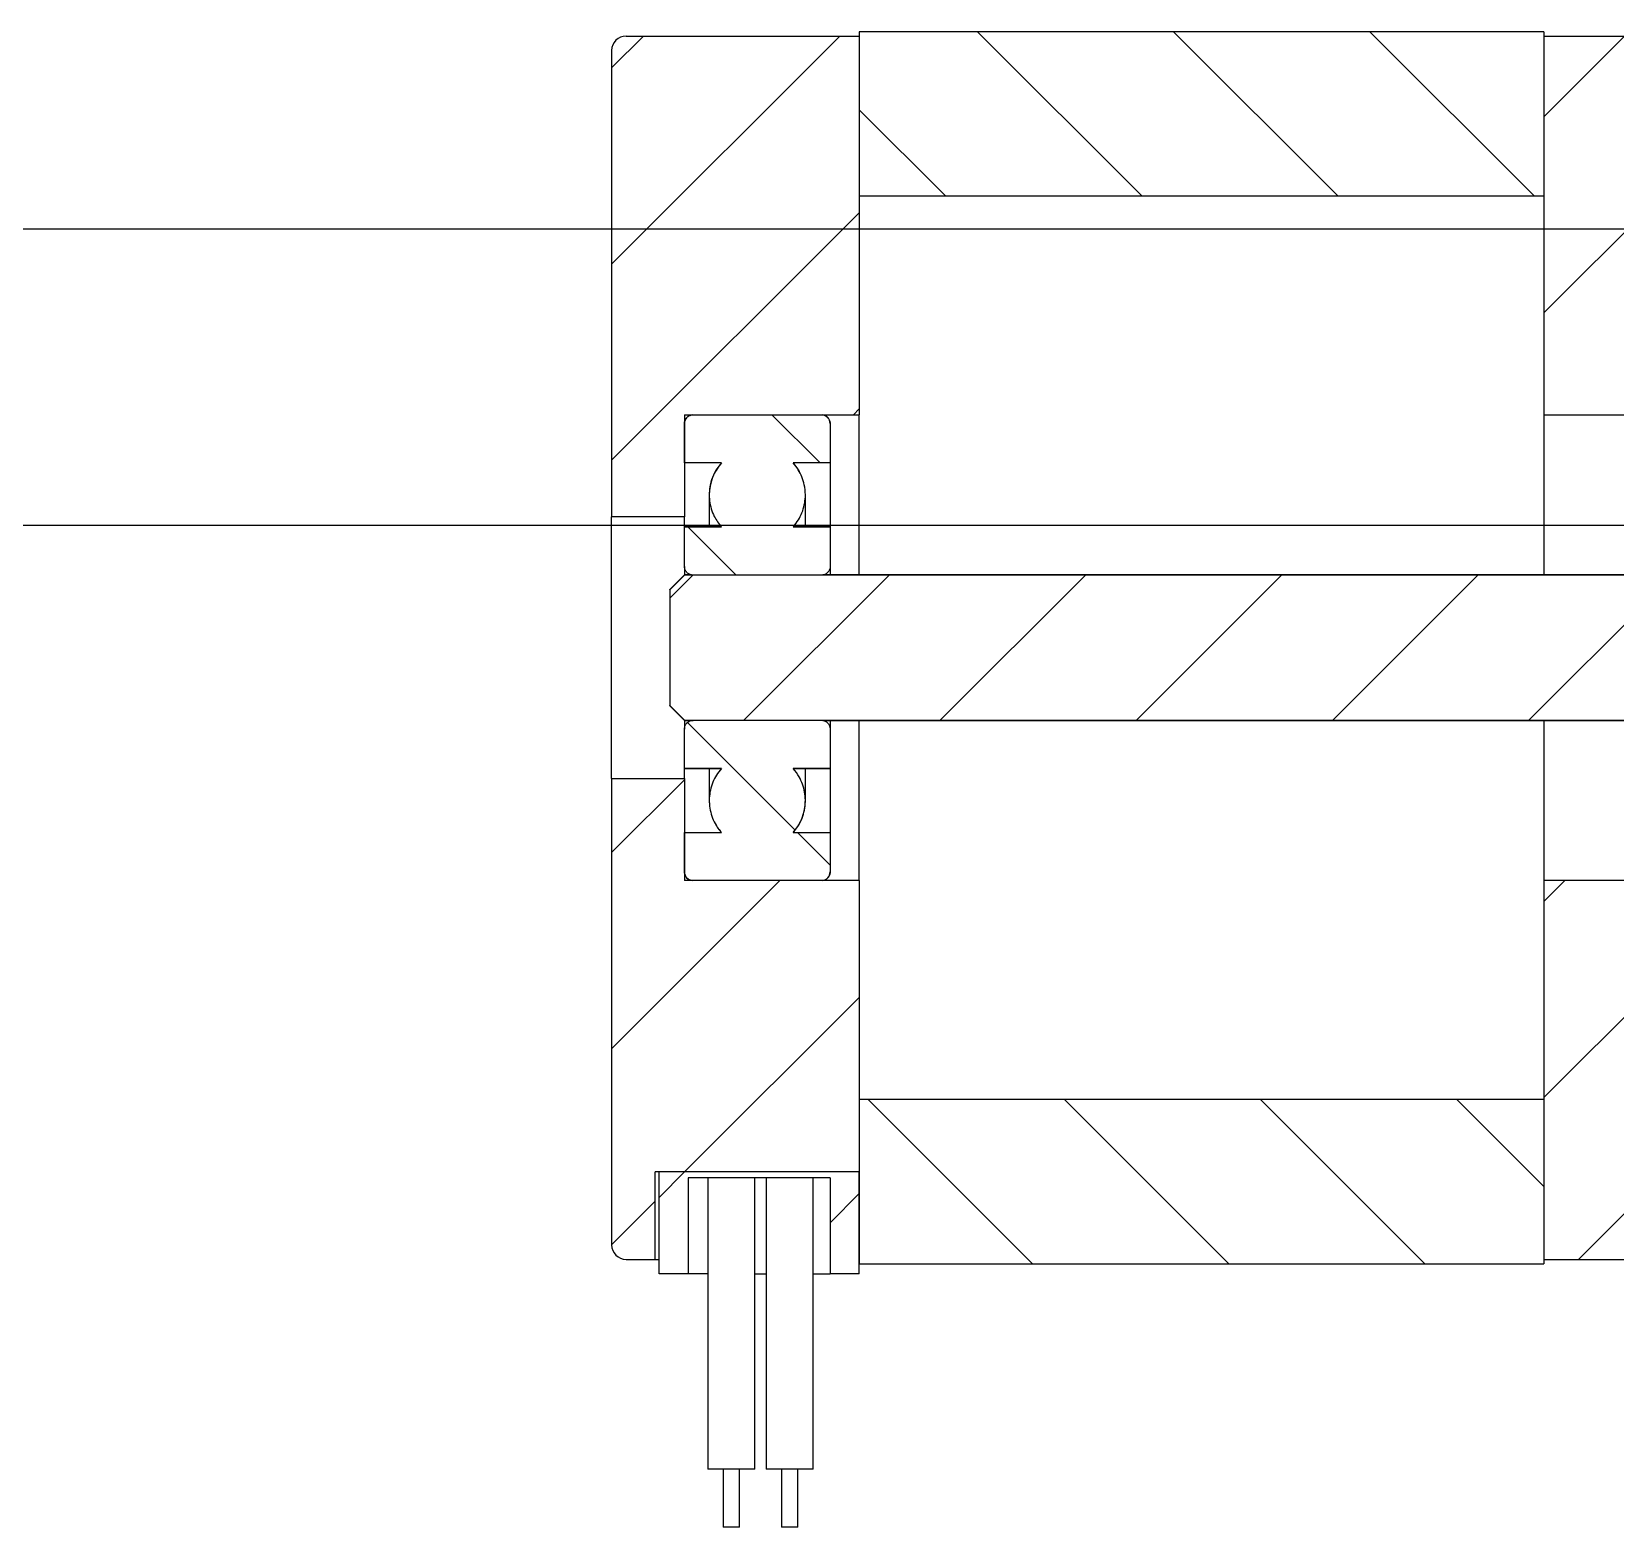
# Model space of a CAD drawing. Header units: millimetres. Extents: x 15 to 1184, y 5 to 1288.
# Drawn here: x 449.1 to 485.34, y 860.02 to 894.26 of the extents above; entities that cross this region are included whole.
import ezdxf

# ---------------------------------------------------------------- set-up
doc = ezdxf.new("R2010")
doc.units = ezdxf.units.MM

msp = doc.modelspace()

# ---------------------------------------------------------------- hatches: boundary and pattern name
at = {"linetype": 'Continuous', "lineweight": 18}
h = msp.add_hatch(dxfattribs=at)
h.set_pattern_fill('ANSI31', style=0)
edge = h.paths.add_edge_path(flags=0)
edge.add_line((468.042, 885.489), (468.042, 894.157))
edge.add_line((468.042, 894.157), (462.709, 894.157))
edge.add_arc((462.709, 893.824), 0.333, 90, 180)
edge.add_line((462.375, 893.824), (462.375, 883.154))
edge.add_line((462.375, 883.154), (464.042, 883.154))
edge.add_line((464.042, 883.154), (464.042, 885.489))
edge.add_line((464.042, 885.489), (468.042, 885.489))
h = msp.add_hatch(dxfattribs=at)
h.set_pattern_fill('ANSI31', angle=90, style=0)
h.paths.add_polyline_path([(483.709, 890.49), (483.709, 894.257), (468.042, 894.257), (468.042, 890.49)], flags=0)
h = msp.add_hatch(dxfattribs=at)
h.set_pattern_fill('ANSI31', style=0)
edge = h.paths.add_edge_path(flags=0)
edge.add_line((488.709, 894.157), (483.709, 894.157))
edge.add_line((483.709, 894.157), (483.709, 885.489))
edge.add_line((483.709, 885.489), (489.442, 885.489))
edge.add_line((489.442, 885.489), (489.442, 882.587))
edge.add_line((489.442, 882.587), (490.042, 882.587))
edge.add_spline(control_points=[(490.042, 882.587), (490.068, 882.587), (490.095, 882.59), (490.12, 882.596), (490.157, 882.605), (490.192, 882.62), (490.223, 882.64), (490.255, 882.661), (490.283, 882.687), (490.306, 882.716), (490.329, 882.746), (490.347, 882.78), (490.358, 882.815), (490.366, 882.838), (490.371, 882.861), (490.373, 882.884), (490.375, 882.896), (490.375, 882.908), (490.375, 882.92)], knot_values=[0.002527, 0.002527, 0.002527, 0.002527, 0.002647, 0.002647, 0.002647, 0.002816, 0.002816, 0.002816, 0.002986, 0.002986, 0.002986, 0.003155, 0.003155, 0.003155, 0.003261, 0.003261, 0.003261, 0.003316, 0.003316, 0.003316, 0.003316], weights=[1, 1, 1, 1, 1, 1, 1, 1, 1, 1, 1, 1, 1, 1, 1, 1, 1, 1, 1], degree=3, periodic=0)
edge.add_line((490.375, 882.92), (490.375, 887.156))
edge.add_spline(control_points=[(490.375, 887.156), (490.375, 887.178), (490.373, 887.2), (490.369, 887.221), (490.362, 887.258), (490.348, 887.293), (490.329, 887.325), (490.31, 887.358), (490.285, 887.387), (490.257, 887.411), (490.228, 887.435), (490.195, 887.454), (490.16, 887.468), (490.138, 887.476), (490.115, 887.482), (490.092, 887.485), (490.076, 887.488), (490.059, 887.489), (490.042, 887.489)], knot_values=[0.002547, 0.002547, 0.002547, 0.002547, 0.002646, 0.002646, 0.002646, 0.002815, 0.002815, 0.002815, 0.002985, 0.002985, 0.002985, 0.003154, 0.003154, 0.003154, 0.003259, 0.003259, 0.003259, 0.003335, 0.003335, 0.003335, 0.003335], weights=[1, 1, 1, 1, 1, 1, 1, 1, 1, 1, 1, 1, 1, 1, 1, 1, 1, 1, 1], degree=3, periodic=0)
edge.add_line((490.042, 887.489), (488.575, 887.489))
edge.add_line((488.575, 887.489), (488.575, 887.823))
edge.add_line((488.575, 887.823), (488.709, 887.823))
edge.add_line((488.709, 887.823), (488.709, 891.156))
edge.add_line((488.709, 891.156), (489.042, 891.156))
edge.add_line((489.042, 891.156), (489.042, 893.824))
edge.add_arc((488.709, 893.824), 0.333, 0, 90)
h = msp.add_hatch(dxfattribs=at)
h.set_pattern_fill('ANSI31', angle=90, style=0)
edge = h.paths.add_edge_path(flags=0)
edge.add_line((464.889, 882.92), (464.042, 882.92))
edge.add_line((464.042, 882.92), (464.042, 882.019))
edge.add_spline(control_points=[(464.042, 882.019), (464.042, 882.009), (464.043, 881.999), (464.044, 881.989), (464.048, 881.967), (464.055, 881.945), (464.065, 881.925), (464.072, 881.912), (464.08, 881.901), (464.089, 881.89), (464.103, 881.873), (464.12, 881.858), (464.14, 881.846), (464.159, 881.835), (464.18, 881.827), (464.202, 881.822), (464.215, 881.82), (464.229, 881.818), (464.242, 881.818)], knot_values=[0.001747, 0.001747, 0.001747, 0.001747, 0.001793, 0.001793, 0.001793, 0.001895, 0.001895, 0.001895, 0.001958, 0.001958, 0.001958, 0.002059, 0.002059, 0.002059, 0.00216, 0.00216, 0.00216, 0.002221, 0.002221, 0.002221, 0.002221], weights=[1, 1, 1, 1, 1, 1, 1, 1, 1, 1, 1, 1, 1, 1, 1, 1, 1, 1, 1], degree=3, periodic=0)
edge.add_line((464.242, 881.818), (467.175, 881.818))
edge.add_spline(control_points=[(467.175, 881.818), (467.18, 881.818), (467.185, 881.818), (467.189, 881.819), (467.212, 881.82), (467.234, 881.826), (467.255, 881.835), (467.275, 881.844), (467.295, 881.856), (467.311, 881.871), (467.327, 881.887), (467.341, 881.905), (467.352, 881.925), (467.359, 881.937), (467.364, 881.951), (467.368, 881.964), (467.373, 881.982), (467.375, 882), (467.375, 882.019)], knot_values=[0.001568, 0.001568, 0.001568, 0.001568, 0.001589, 0.001589, 0.001589, 0.001691, 0.001691, 0.001691, 0.001793, 0.001793, 0.001793, 0.001894, 0.001894, 0.001894, 0.001958, 0.001958, 0.001958, 0.002042, 0.002042, 0.002042, 0.002042], weights=[1, 1, 1, 1, 1, 1, 1, 1, 1, 1, 1, 1, 1, 1, 1, 1, 1, 1, 1], degree=3, periodic=0)
edge.add_line((467.375, 882.019), (467.375, 882.92))
edge.add_line((467.375, 882.92), (466.529, 882.92))
edge.add_spline(control_points=[(466.529, 882.92), (466.542, 882.936), (466.555, 882.951), (466.568, 882.967), (466.645, 883.064), (466.706, 883.174), (466.747, 883.291), (466.788, 883.407), (466.809, 883.532), (466.809, 883.655), (466.809, 883.733), (466.8, 883.811), (466.784, 883.886), (466.758, 884.007), (466.711, 884.124), (466.647, 884.229), (466.612, 884.286), (466.573, 884.339), (466.529, 884.388)], knot_values=[0.008775, 0.008775, 0.008775, 0.008775, 0.008866, 0.008866, 0.008866, 0.009421, 0.009421, 0.009421, 0.009976, 0.009976, 0.009976, 0.01032, 0.01032, 0.01032, 0.010875, 0.010875, 0.010875, 0.011171, 0.011171, 0.011171, 0.011171], weights=[1, 1, 1, 1, 1, 1, 1, 1, 1, 1, 1, 1, 1, 1, 1, 1, 1, 1, 1], degree=3, periodic=0)
edge.add_line((466.529, 884.388), (467.375, 884.388))
edge.add_line((467.375, 884.388), (467.375, 885.289))
edge.add_spline(control_points=[(467.375, 885.289), (467.375, 885.302), (467.374, 885.315), (467.372, 885.327), (467.367, 885.349), (467.359, 885.371), (467.348, 885.39), (467.336, 885.409), (467.321, 885.427), (467.304, 885.441), (467.294, 885.451), (467.282, 885.458), (467.27, 885.465), (467.25, 885.476), (467.228, 885.483), (467.206, 885.486), (467.196, 885.488), (467.186, 885.489), (467.175, 885.489)], knot_values=[0.00163, 0.00163, 0.00163, 0.00163, 0.001689, 0.001689, 0.001689, 0.001791, 0.001791, 0.001791, 0.001892, 0.001892, 0.001892, 0.001955, 0.001955, 0.001955, 0.002057, 0.002057, 0.002057, 0.002103, 0.002103, 0.002103, 0.002103], weights=[1, 1, 1, 1, 1, 1, 1, 1, 1, 1, 1, 1, 1, 1, 1, 1, 1, 1, 1], degree=3, periodic=0)
edge.add_line((467.175, 885.489), (464.242, 885.489))
edge.add_spline(control_points=[(464.242, 885.489), (464.24, 885.489), (464.238, 885.489), (464.237, 885.489), (464.214, 885.488), (464.192, 885.484), (464.171, 885.476), (464.15, 885.468), (464.13, 885.456), (464.113, 885.441), (464.102, 885.432), (464.092, 885.422), (464.084, 885.411), (464.07, 885.393), (464.059, 885.373), (464.052, 885.352), (464.045, 885.332), (464.042, 885.31), (464.042, 885.289)], knot_values=[0.001681, 0.001681, 0.001681, 0.001681, 0.001689, 0.001689, 0.001689, 0.001791, 0.001791, 0.001791, 0.001892, 0.001892, 0.001892, 0.001956, 0.001956, 0.001956, 0.002057, 0.002057, 0.002057, 0.002154, 0.002154, 0.002154, 0.002154], weights=[1, 1, 1, 1, 1, 1, 1, 1, 1, 1, 1, 1, 1, 1, 1, 1, 1, 1, 1], degree=3, periodic=0)
edge.add_line((464.042, 885.289), (464.042, 884.388))
edge.add_line((464.042, 884.388), (464.889, 884.388))
edge.add_spline(control_points=[(464.889, 884.388), (464.814, 884.304), (464.751, 884.208), (464.705, 884.106), (464.674, 884.035), (464.649, 883.961), (464.633, 883.886), (464.607, 883.766), (464.602, 883.639), (464.617, 883.517), (464.633, 883.394), (464.67, 883.273), (464.725, 883.162), (464.768, 883.075), (464.824, 882.993), (464.889, 882.92)], knot_values=[0.009471, 0.009471, 0.009471, 0.009471, 0.009977, 0.009977, 0.009977, 0.01032, 0.01032, 0.01032, 0.010875, 0.010875, 0.010875, 0.01143, 0.01143, 0.01143, 0.011869, 0.011869, 0.011869, 0.011869], weights=[1, 1, 1, 1, 1, 1, 1, 1, 1, 1, 1, 1, 1, 1, 1, 1], degree=3, periodic=0)
h = msp.add_hatch(dxfattribs=at)
h.set_pattern_fill('ANSI31', style=0)
edge = h.paths.add_edge_path(flags=0)
edge.add_spline(control_points=[(464.042, 881.818), (463.931, 881.707), (463.82, 881.595), (463.709, 881.483)], knot_values=[0.004267, 0.004267, 0.004267, 0.004267, 0.004976, 0.004976, 0.004976, 0.004976], weights=[1, 1, 1, 1], degree=3, periodic=0)
edge.add_line((463.709, 881.483), (463.709, 878.831))
edge.add_spline(control_points=[(463.709, 878.831), (463.82, 878.719), (463.931, 878.608), (464.042, 878.496)], knot_values=[0.010371, 0.010371, 0.010371, 0.010371, 0.01108, 0.01108, 0.01108, 0.01108], weights=[1, 1, 1, 1], degree=3, periodic=0)
edge.add_line((464.042, 878.496), (503.375, 878.496))
edge.add_spline(control_points=[(503.375, 878.496), (503.486, 878.608), (503.598, 878.719), (503.709, 878.831)], knot_values=[0.004287, 0.004287, 0.004287, 0.004287, 0.004996, 0.004996, 0.004996, 0.004996], weights=[1, 1, 1, 1], degree=3, periodic=0)
edge.add_line((503.709, 878.831), (503.709, 881.483))
edge.add_spline(control_points=[(503.709, 881.483), (503.598, 881.595), (503.486, 881.707), (503.375, 881.818)], knot_values=[0.010391, 0.010391, 0.010391, 0.010391, 0.011099, 0.011099, 0.011099, 0.011099], weights=[1, 1, 1, 1], degree=3, periodic=0)
edge.add_line((503.375, 881.818), (464.042, 881.818))
h = msp.add_hatch(dxfattribs=at)
h.set_pattern_fill('ANSI31', angle=90, style=0)
edge = h.paths.add_edge_path(flags=0)
edge.add_line((464.042, 877.394), (464.889, 877.394))
edge.add_spline(control_points=[(464.889, 877.394), (464.888, 877.393), (464.887, 877.391), (464.886, 877.39), (464.804, 877.298), (464.737, 877.19), (464.69, 877.076), (464.644, 876.962), (464.616, 876.838), (464.61, 876.715), (464.604, 876.592), (464.619, 876.466), (464.654, 876.347), (464.689, 876.229), (464.745, 876.115), (464.817, 876.015), (464.839, 875.984), (464.863, 875.954), (464.889, 875.926)], knot_values=[0.010313, 0.010313, 0.010313, 0.010313, 0.01032, 0.01032, 0.01032, 0.010875, 0.010875, 0.010875, 0.01143, 0.01143, 0.01143, 0.011985, 0.011985, 0.011985, 0.01254, 0.01254, 0.01254, 0.012711, 0.012711, 0.012711, 0.012711], weights=[1, 1, 1, 1, 1, 1, 1, 1, 1, 1, 1, 1, 1, 1, 1, 1, 1, 1, 1], degree=3, periodic=0)
edge.add_line((464.889, 875.926), (464.042, 875.926))
edge.add_line((464.042, 875.926), (464.042, 875.026))
edge.add_spline(control_points=[(464.042, 875.026), (464.042, 875.02), (464.042, 875.014), (464.043, 875.008), (464.045, 874.986), (464.051, 874.963), (464.06, 874.943), (464.069, 874.923), (464.082, 874.904), (464.097, 874.887), (464.113, 874.871), (464.131, 874.857), (464.151, 874.847), (464.171, 874.837), (464.193, 874.83), (464.215, 874.827), (464.224, 874.826), (464.233, 874.826), (464.242, 874.826)], knot_values=[0.000342, 0.000342, 0.000342, 0.000342, 0.000368, 0.000368, 0.000368, 0.00047, 0.00047, 0.00047, 0.000571, 0.000571, 0.000571, 0.000673, 0.000673, 0.000673, 0.000775, 0.000775, 0.000775, 0.000815, 0.000815, 0.000815, 0.000815], weights=[1, 1, 1, 1, 1, 1, 1, 1, 1, 1, 1, 1, 1, 1, 1, 1, 1, 1, 1], degree=3, periodic=0)
edge.add_line((464.242, 874.826), (467.175, 874.826))
edge.add_spline(control_points=[(467.175, 874.826), (467.176, 874.826), (467.176, 874.826), (467.177, 874.826), (467.199, 874.826), (467.222, 874.83), (467.243, 874.837), (467.264, 874.845), (467.284, 874.856), (467.301, 874.87), (467.319, 874.884), (467.334, 874.902), (467.346, 874.921), (467.357, 874.94), (467.366, 874.961), (467.371, 874.983), (467.374, 874.997), (467.375, 875.011), (467.375, 875.026)], knot_values=[0.001077, 0.001077, 0.001077, 0.001077, 0.001079, 0.001079, 0.001079, 0.001181, 0.001181, 0.001181, 0.001283, 0.001283, 0.001283, 0.001384, 0.001384, 0.001384, 0.001486, 0.001486, 0.001486, 0.001551, 0.001551, 0.001551, 0.001551], weights=[1, 1, 1, 1, 1, 1, 1, 1, 1, 1, 1, 1, 1, 1, 1, 1, 1, 1, 1], degree=3, periodic=0)
edge.add_line((467.375, 875.026), (467.375, 875.926))
edge.add_line((467.375, 875.926), (466.529, 875.926))
edge.add_spline(control_points=[(466.529, 875.926), (466.585, 875.989), (466.634, 876.059), (466.675, 876.134), (466.734, 876.242), (466.775, 876.362), (466.794, 876.483), (466.814, 876.605), (466.813, 876.732), (466.792, 876.853), (466.77, 876.974), (466.727, 877.094), (466.667, 877.201), (466.629, 877.268), (466.583, 877.332), (466.532, 877.39), (466.531, 877.391), (466.53, 877.393), (466.529, 877.394)], knot_values=[0.007931, 0.007931, 0.007931, 0.007931, 0.008311, 0.008311, 0.008311, 0.008866, 0.008866, 0.008866, 0.00942, 0.00942, 0.00942, 0.009975, 0.009975, 0.009975, 0.01032, 0.01032, 0.01032, 0.010328, 0.010328, 0.010328, 0.010328], weights=[1, 1, 1, 1, 1, 1, 1, 1, 1, 1, 1, 1, 1, 1, 1, 1, 1, 1, 1], degree=3, periodic=0)
edge.add_line((466.529, 877.394), (467.375, 877.394))
edge.add_line((467.375, 877.394), (467.375, 878.295))
edge.add_spline(control_points=[(467.375, 878.295), (467.375, 878.297), (467.375, 878.299), (467.375, 878.3), (467.375, 878.323), (467.37, 878.346), (467.362, 878.367), (467.354, 878.388), (467.343, 878.408), (467.328, 878.425), (467.314, 878.442), (467.296, 878.457), (467.277, 878.468), (467.265, 878.475), (467.252, 878.481), (467.239, 878.486), (467.219, 878.492), (467.197, 878.496), (467.175, 878.496)], knot_values=[0.001582, 0.001582, 0.001582, 0.001582, 0.001589, 0.001589, 0.001589, 0.001691, 0.001691, 0.001691, 0.001793, 0.001793, 0.001793, 0.001895, 0.001895, 0.001895, 0.001957, 0.001957, 0.001957, 0.002055, 0.002055, 0.002055, 0.002055], weights=[1, 1, 1, 1, 1, 1, 1, 1, 1, 1, 1, 1, 1, 1, 1, 1, 1, 1, 1], degree=3, periodic=0)
edge.add_line((467.175, 878.496), (464.242, 878.496))
edge.add_spline(control_points=[(464.242, 878.496), (464.229, 878.496), (464.216, 878.495), (464.203, 878.492), (464.181, 878.488), (464.16, 878.48), (464.14, 878.468), (464.128, 878.461), (464.117, 878.452), (464.106, 878.443), (464.09, 878.428), (464.076, 878.409), (464.065, 878.389), (464.055, 878.369), (464.048, 878.347), (464.044, 878.325), (464.043, 878.315), (464.042, 878.305), (464.042, 878.295)], knot_values=[0.001734, 0.001734, 0.001734, 0.001734, 0.001793, 0.001793, 0.001793, 0.001894, 0.001894, 0.001894, 0.001958, 0.001958, 0.001958, 0.00206, 0.00206, 0.00206, 0.002162, 0.002162, 0.002162, 0.002207, 0.002207, 0.002207, 0.002207], weights=[1, 1, 1, 1, 1, 1, 1, 1, 1, 1, 1, 1, 1, 1, 1, 1, 1, 1, 1], degree=3, periodic=0)
edge.add_line((464.042, 878.295), (464.042, 877.394))
h = msp.add_hatch(dxfattribs=at)
h.set_pattern_fill('ANSI31', style=0)
edge = h.paths.add_edge_path(flags=0)
edge.add_line((483.709, 874.826), (483.709, 866.157))
edge.add_line((483.709, 866.157), (488.709, 866.157))
edge.add_arc((488.709, 866.49), 0.333, 270, 360)
edge.add_line((489.042, 866.49), (489.042, 869.158))
edge.add_line((489.042, 869.158), (488.709, 869.158))
edge.add_line((488.709, 869.158), (488.709, 872.492))
edge.add_line((488.709, 872.492), (488.575, 872.492))
edge.add_line((488.575, 872.492), (488.575, 872.825))
edge.add_line((488.575, 872.825), (490.042, 872.825))
edge.add_spline(control_points=[(490.042, 872.825), (490.071, 872.825), (490.101, 872.829), (490.13, 872.837), (490.166, 872.847), (490.2, 872.863), (490.231, 872.884), (490.262, 872.905), (490.289, 872.932), (490.311, 872.962), (490.333, 872.992), (490.35, 873.027), (490.361, 873.062), (490.37, 873.093), (490.375, 873.126), (490.375, 873.158)], knot_values=[0.001665, 0.001665, 0.001665, 0.001665, 0.001799, 0.001799, 0.001799, 0.001968, 0.001968, 0.001968, 0.002138, 0.002138, 0.002138, 0.002307, 0.002307, 0.002307, 0.002454, 0.002454, 0.002454, 0.002454], weights=[1, 1, 1, 1, 1, 1, 1, 1, 1, 1, 1, 1, 1, 1, 1, 1], degree=3, periodic=0)
edge.add_line((490.375, 873.158), (490.375, 877.394))
edge.add_spline(control_points=[(490.375, 877.394), (490.375, 877.397), (490.375, 877.4), (490.375, 877.404), (490.374, 877.441), (490.366, 877.479), (490.353, 877.514), (490.34, 877.549), (490.32, 877.582), (490.296, 877.61), (490.272, 877.638), (490.242, 877.663), (490.21, 877.682), (490.178, 877.701), (490.142, 877.714), (490.106, 877.721), (490.085, 877.726), (490.063, 877.728), (490.042, 877.728)], knot_values=[0.002463, 0.002463, 0.002463, 0.002463, 0.002478, 0.002478, 0.002478, 0.002648, 0.002648, 0.002648, 0.002817, 0.002817, 0.002817, 0.002986, 0.002986, 0.002986, 0.003156, 0.003156, 0.003156, 0.003251, 0.003251, 0.003251, 0.003251], weights=[1, 1, 1, 1, 1, 1, 1, 1, 1, 1, 1, 1, 1, 1, 1, 1, 1, 1, 1], degree=3, periodic=0)
edge.add_line((490.042, 877.728), (489.442, 877.728))
edge.add_line((489.442, 877.728), (489.442, 874.826))
edge.add_line((489.442, 874.826), (483.709, 874.826))
h = msp.add_hatch(dxfattribs=at)
h.set_pattern_fill('ANSI31', style=0)
edge = h.paths.add_edge_path(flags=0)
edge.add_line((464.042, 874.826), (464.042, 877.16))
edge.add_line((464.042, 877.16), (462.375, 877.16))
edge.add_line((462.375, 877.16), (462.375, 866.49))
edge.add_arc((462.709, 866.49), 0.333, 180, 270)
edge.add_line((462.709, 866.157), (463.375, 866.157))
edge.add_line((463.375, 866.157), (463.375, 868.157))
edge.add_line((463.375, 868.157), (468.042, 868.157))
edge.add_line((468.042, 868.157), (468.042, 874.826))
edge.add_line((468.042, 874.826), (464.042, 874.826))
h = msp.add_hatch(dxfattribs=at)
h.set_pattern_fill('ANSI31', angle=90, style=0)
h.paths.add_polyline_path([(468.042, 869.825), (468.042, 866.057), (483.709, 866.057), (483.709, 869.825)], flags=0)
h = msp.add_hatch(dxfattribs=at)
h.set_pattern_fill('ANSI31', style=0)
h.paths.add_polyline_path([(467.375, 865.824), (468.042, 865.824), (468.042, 868.157), (463.461, 868.157), (463.461, 865.824), (464.128, 865.824), (464.128, 868.024), (467.375, 868.024)], flags=0)

# ---------------------------------------------------------------- linework, layer by layer
at = {"color": 7, "linetype": 'Continuous', "lineweight": 25}
for p, q in [((462.709, 894.157), (468.042, 894.157)), ((483.709, 894.257), (468.042, 894.257)), ((468.042, 894.257), (468.042, 890.49)), ((468.042, 894.157), (468.042, 885.489)), ((483.709, 894.257), (483.709, 890.49)), ((483.709, 894.157), (483.709, 885.489)), ((483.709, 894.157), (488.709, 894.157)), ((462.375, 893.824), (462.375, 883.154)), ((483.709, 890.49), (468.042, 890.49)), ((464.042, 885.489), (468.042, 885.489)), ((464.042, 885.489), (464.042, 883.154)), ((464.242, 885.489), (467.175, 885.489)), ((468.042, 881.824), (468.042, 885.489)), ((483.709, 885.489), (489.442, 885.489)), ((483.709, 885.489), (483.709, 881.824)), ((464.042, 884.388), (464.042, 885.289)), ((467.375, 885.289), (467.375, 884.388)), ((464.889, 884.388), (464.042, 884.388)), ((467.375, 884.388), (466.529, 884.388)), ((467.375, 884.388), (467.375, 882.92)), ((464.609, 883.657), (464.609, 883.654)), ((464.609, 883.654), (464.609, 882.924)), ((466.809, 883.654), (466.809, 883.657)), ((466.809, 882.924), (466.809, 883.654)), ((464.042, 883.154), (462.375, 883.154)), ((462.375, 877.16), (462.375, 883.154)), ((464.042, 882.92), (464.042, 883.154)), ((464.889, 882.924), (464.042, 882.924)), ((464.042, 882.92), (464.042, 882.924)), ((464.042, 882.019), (464.042, 882.92)), ((464.042, 882.92), (464.889, 882.92)), ((467.375, 882.924), (466.529, 882.924)), ((466.529, 882.92), (467.375, 882.92)), ((467.375, 882.92), (467.375, 882.924)), ((467.375, 882.92), (467.375, 882.019)), ((464.042, 881.824), (463.709, 881.49)), ((463.709, 881.483), (464.042, 881.818)), ((464.042, 882.019), (464.042, 881.824)), ((464.198, 881.824), (464.042, 881.824)), ((464.042, 881.824), (464.042, 881.818)), ((503.375, 881.818), (464.042, 881.818)), ((467.175, 881.818), (464.242, 881.818)), ((486.276, 881.824), (467.21, 881.824)), ((467.375, 882.019), (467.375, 881.824)), ((463.709, 881.483), (463.709, 881.49)), ((463.709, 881.483), (463.709, 878.831)), ((463.709, 878.824), (463.709, 878.831)), ((464.042, 878.496), (463.709, 878.831)), ((463.709, 878.824), (464.042, 878.49)), ((464.042, 878.496), (464.042, 878.49)), ((464.042, 878.496), (503.375, 878.496)), ((464.042, 878.49), (464.242, 878.49)), ((464.042, 878.49), (464.042, 878.295)), ((464.242, 878.496), (467.175, 878.496)), ((467.209, 878.49), (486.275, 878.49)), ((467.375, 878.49), (467.375, 878.295)), ((468.042, 874.825), (468.042, 878.49)), ((483.709, 878.49), (483.709, 874.825)), ((464.042, 877.394), (464.042, 878.295)), ((467.375, 878.295), (467.375, 877.394)), ((464.889, 877.394), (464.042, 877.394)), ((464.042, 877.39), (464.042, 877.394)), ((464.042, 877.16), (464.042, 877.394)), ((464.042, 877.39), (464.889, 877.39)), ((464.609, 877.39), (464.609, 876.66)), ((467.375, 877.394), (466.529, 877.394)), ((466.529, 877.39), (467.375, 877.39)), ((466.809, 876.66), (466.809, 877.39)), ((467.375, 877.39), (467.375, 877.394)), ((467.375, 877.394), (467.375, 875.926)), ((462.375, 877.16), (462.375, 866.49)), ((462.375, 877.16), (464.042, 877.16)), ((464.042, 877.16), (464.042, 874.825)), ((464.609, 876.66), (464.609, 876.657)), ((466.809, 876.657), (466.809, 876.66)), ((464.042, 875.026), (464.042, 875.926)), ((464.042, 875.926), (464.889, 875.926)), ((466.529, 875.926), (467.375, 875.926)), ((467.375, 875.926), (467.375, 875.026)), ((468.042, 874.825), (464.042, 874.825)), ((467.175, 874.825), (464.242, 874.825)), ((468.042, 874.825), (468.042, 868.157)), ((489.442, 874.825), (483.709, 874.825)), ((483.709, 874.825), (483.709, 866.157)), ((468.042, 869.825), (483.709, 869.825)), ((468.042, 869.825), (468.042, 866.057)), ((483.709, 869.825), (483.709, 866.057)), ((463.375, 866.157), (463.375, 868.157)), ((468.042, 868.157), (463.375, 868.157)), ((463.461, 865.824), (463.461, 868.157)), ((468.042, 868.157), (463.461, 868.157)), ((467.375, 868.024), (464.128, 868.024)), ((464.128, 868.024), (464.128, 865.824)), ((464.577, 868.024), (464.577, 861.357)), ((465.654, 861.357), (465.654, 868.024)), ((465.91, 868.024), (465.91, 861.357)), ((466.987, 861.357), (466.987, 868.024)), ((467.375, 868.024), (467.375, 865.824)), ((468.042, 865.824), (468.042, 868.157)), ((462.709, 866.157), (463.375, 866.157)), ((463.375, 866.157), (463.461, 866.157)), ((483.709, 866.157), (488.709, 866.157)), ((464.128, 865.824), (463.461, 865.824)), ((464.577, 865.824), (464.128, 865.824)), ((465.654, 865.824), (465.91, 865.824)), ((466.987, 865.824), (467.375, 865.824)), ((468.042, 865.824), (467.375, 865.824)), ((468.042, 866.057), (483.709, 866.057)), ((465.654, 861.357), (464.577, 861.357)), ((464.929, 861.357), (464.929, 860.024)), ((465.302, 860.024), (465.302, 861.357)), ((466.987, 861.357), (465.91, 861.357)), ((466.262, 861.357), (466.262, 860.024)), ((466.635, 860.024), (466.635, 861.357)), ((465.302, 860.024), (464.929, 860.024)), ((466.635, 860.024), (466.262, 860.024))]:
    msp.add_line(p, q, dxfattribs=at)
at = {"color": 7, "linetype": 'Continuous'}
for p, q in [((260.375, 889.743), (489.709, 889.743)), ((489.709, 882.954), (260.375, 882.954))]:
    msp.add_line(p, q, dxfattribs=at)
at = {"color": 8, "linetype": 'Continuous', "lineweight": 25}
for p, q in [((464.242, 885.489), (464.242, 885.49)), ((467.175, 885.489), (467.175, 885.49)), ((464.242, 874.824), (464.242, 874.825)), ((467.175, 874.824), (467.175, 874.825))]:
    msp.add_line(p, q, dxfattribs=at)
at = {"color": 7, "linetype": 'Continuous', "lineweight": 25, "flags": 128}
msp.add_lwpolyline([(464.609, 876.657), (464.613, 876.557), (464.613, 876.556)], dxfattribs=at)
at = {"color": 7, "linetype": 'Continuous', "lineweight": 25}
for centre, radius, start, end in [((462.709, 893.824), 0.333, 90, 180), ((464.242, 885.29), 0.2, 97.5797, 180), ((467.175, 885.29), 0.2, 0, 82.4203), ((465.709, 883.657), 1.1, 138.1897, 180), ((465.709, 883.657), 1.1, 26.8554, 41.8103), ((465.709, 876.657), 1.1, 318.1897, 0), ((465.709, 876.657), 1.1, 208.393, 221.8103), ((464.242, 875.024), 0.2, 180, 262.4203), ((467.175, 875.024), 0.2, 277.5797, 0), ((462.709, 866.49), 0.333, 180, 270)]:
    msp.add_arc(centre, radius, start, end, dxfattribs=at)
for points, knots in [([(464.042, 885.289), (464.044, 885.31), (464.048, 885.354), (464.077, 885.406), (464.118, 885.449), (464.169, 885.479), (464.216, 885.488), (464.24, 885.489), (464.242, 885.489)], [0, 0, 0, 0, 0.204553, 0.419278, 0.553784, 0.768405, 0.982981, 1, 1, 1, 1]), ([(467.175, 885.489), (467.186, 885.488), (467.218, 885.487), (467.263, 885.471), (467.312, 885.438), (467.351, 885.392), (467.373, 885.337), (467.375, 885.302), (467.375, 885.289)], [0, 0, 0, 0, 0.0981496, 0.3125106, 0.4466118, 0.6612476, 0.8757953, 1, 1, 1, 1]), ([(464.889, 884.388), (464.821, 884.298), (464.707, 884.145), (464.612, 883.843), (464.597, 883.515), (464.695, 883.175), (464.829, 882.998), (464.889, 882.92)], [0, 0, 0, 0, 0.210591, 0.354917, 0.586055, 0.817221, 1, 1, 1, 1]), ([(466.529, 882.92), (466.542, 882.936), (466.636, 883.045), (466.767, 883.284), (466.822, 883.61), (466.787, 883.933), (466.688, 884.189), (466.57, 884.337), (466.529, 884.388)], [0, 0, 0, 0, 0.038292, 0.26923, 0.500393, 0.645287, 0.876221, 1, 1, 1, 1]), ([(464.242, 881.818), (464.229, 881.819), (464.193, 881.821), (464.138, 881.843), (464.092, 881.882), (464.059, 881.931), (464.044, 881.976), (464.042, 882.009), (464.042, 882.019)], [0, 0, 0, 0, 0.128111, 0.341676, 0.555439, 0.689035, 0.904413, 1, 1, 1, 1]), ([(467.375, 882.019), (467.374, 882), (467.371, 881.968), (467.35, 881.916), (467.314, 881.869), (467.256, 881.831), (467.207, 881.819), (467.18, 881.818), (467.175, 881.818)], [0, 0, 0, 0, 0.175622, 0.311359, 0.526112, 0.740832, 0.955085, 1, 1, 1, 1]), ([(464.042, 878.295), (464.042, 878.305), (464.044, 878.338), (464.062, 878.391), (464.099, 878.439), (464.146, 878.474), (464.193, 878.493), (464.229, 878.495), (464.242, 878.496)], [0, 0, 0, 0, 0.0949524, 0.3102754, 0.5256318, 0.6610147, 0.8747244, 1, 1, 1, 1]), ([(467.175, 878.496), (467.197, 878.494), (467.233, 878.491), (467.285, 878.466), (467.331, 878.427), (467.366, 878.368), (467.375, 878.321), (467.375, 878.297), (467.375, 878.295)], [0, 0, 0, 0, 0.206553, 0.339296, 0.554004, 0.768692, 0.983891, 1, 1, 1, 1]), ([(464.889, 877.394), (464.888, 877.393), (464.805, 877.299), (464.671, 877.084), (464.589, 876.716), (464.634, 876.342), (464.76, 876.079), (464.864, 875.955), (464.889, 875.926)], [0, 0, 0, 0, 0.003027, 0.234345, 0.465645, 0.696992, 0.928236, 1, 1, 1, 1]), ([(466.529, 875.926), (466.581, 875.993), (466.709, 876.158), (466.814, 876.481), (466.813, 876.856), (466.7, 877.167), (466.582, 877.334), (466.53, 877.393), (466.529, 877.394)], [0, 0, 0, 0, 0.158748, 0.389646, 0.620666, 0.851831, 0.996966, 1, 1, 1, 1]), ([(464.242, 874.825), (464.233, 874.826), (464.202, 874.827), (464.15, 874.844), (464.095, 874.885), (464.056, 874.941), (464.043, 874.991), (464.042, 875.02), (464.042, 875.026)], [0, 0, 0, 0, 0.085276, 0.29984, 0.514355, 0.72903, 0.943689, 1, 1, 1, 1]), ([(467.375, 875.026), (467.374, 875.011), (467.372, 874.975), (467.349, 874.919), (467.304, 874.867), (467.244, 874.834), (467.199, 874.825), (467.176, 874.825), (467.175, 874.825)], [0, 0, 0, 0, 0.1368145, 0.3516494, 0.5664315, 0.7811081, 0.9957452, 1, 1, 1, 1])]:
    msp.add_open_spline(points, degree=3, knots=knots, dxfattribs=at)

doc.saveas('drawing.dxf')
